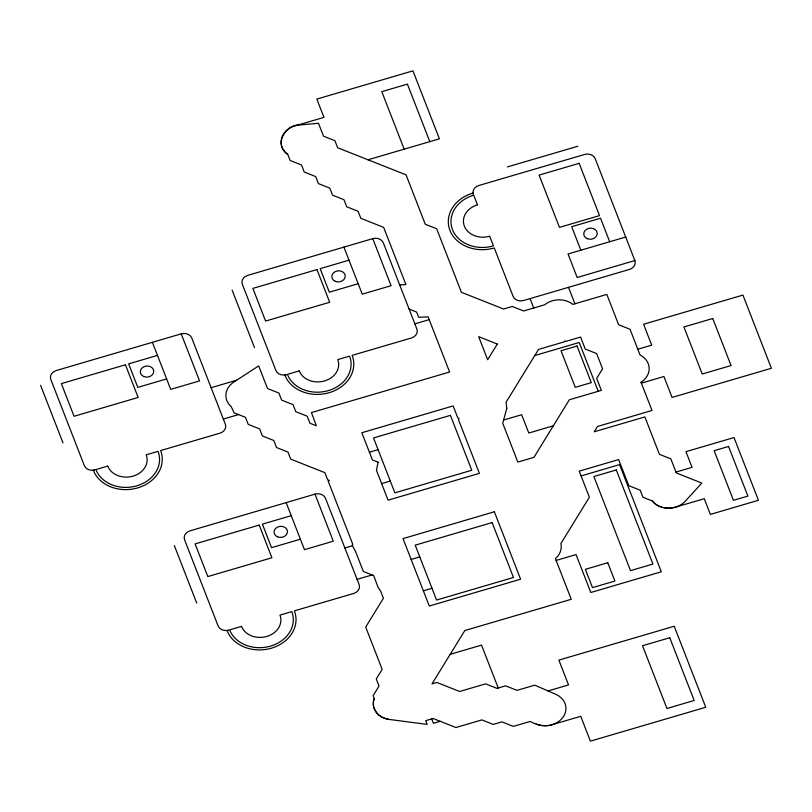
<?xml version="1.0" encoding="UTF-8"?>
<svg xmlns="http://www.w3.org/2000/svg" width="812" height="812" viewBox="0 0 812 812"><rect width="100%" height="100%" fill="white"/><g stroke="black" fill="none" stroke-linecap="round" stroke-linejoin="round"><path stroke-width="1.22" d="M281.064 142.029L281.084 142.851M281.104 141.217L281.175 140.395M373.226 703.781L373.276 704.603M373.266 702.969L374.22 698.493L373.114 695.661L379.021 686.069L376.271 679.005L382.178 669.413L365.694 627.067L383.416 598.282L380.716 591.339L377.976 587.066L373.723 575.586L363.34 571.465L355.615 551.622L352.246 545.238L352.784 544.355L328.119 480.978L329.388 480.42L327.632 479.719L324.881 472.665L290.686 459.115L287.935 452.061L276.537 447.544L273.796 440.48L262.398 435.963L259.647 428.909L248.249 424.392L245.498 417.338L234.1 412.811L231.176 406.629A20.198 16.626 -5.6 0 1 233.968 381.965L258.683 365.897L267.503 388.532L278.902 393.049L281.642 400.113L293.041 404.63L295.791 411.684L307.19 416.201L309.93 423.255L316.325 425.792L311.453 412.577L449.594 372.028L428.107 316.832L418.647 317.289L416.607 312.062L409.096 309.078M373.317 702.065L373.621 706.937L376.2 712.226M281.307 139.583L281.48 138.771M373.439 701.335L373.581 700.523M281.713 137.969L281.977 137.177M373.814 699.721L374.048 698.919M282.302 136.396L282.657 135.624M283.073 134.863L283.52 134.122M284.017 133.401L284.545 132.701M285.124 132.021L285.743 131.351M286.392 130.722L287.083 130.113M287.803 129.534L288.554 128.976M289.346 128.458L290.148 127.961M290.99 127.514L291.853 127.078M292.746 126.692L293.65 126.337M294.573 126.022L323.958 117.375L316.832 99.084L412.963 70.857L439.414 138.822L367.998 159.781M507.368 166.937L577.86 146.241M372.759 238.647L247.792 275.339A8.414 6.932 -5.6 0 0 242.321 284.22L275.897 370.475A8.414 6.932 -5.6 0 0 286.443 374.657L284.85 375.134A35.352 29.1 -5.6 0 0 329.175 392.693A35.352 29.1 -5.6 0 0 352.134 355.372L411.42 337.975A8.414 6.932 -5.6 0 0 416.881 329.083L383.315 242.839A8.414 6.932 -5.6 0 0 372.759 238.647L391.069 285.702L362.233 294.167L343.923 247.112M349.008 260.185L320.161 268.65L329.327 292.178L358.163 283.713M181.228 333.854L56.261 370.536A8.414 6.932 -5.6 0 0 50.801 379.427L84.367 465.682A8.414 6.932 -5.6 0 0 94.923 469.864L93.319 470.331A35.352 29.1 -5.6 0 0 137.654 487.9A35.352 29.1 -5.6 0 0 160.614 450.579L219.89 433.182A8.414 6.932 -5.6 0 0 225.36 424.29L191.784 338.036A8.414 6.932 -5.6 0 0 181.228 333.854L199.549 380.899L170.703 389.364L152.392 342.319M157.477 355.392L128.641 363.857L137.796 387.375L166.633 378.91M625.707 237.043L568.024 253.973L577.18 277.501L634.862 260.571L595.186 158.634A8.414 6.932 -5.6 0 0 584.63 154.453L478.887 185.491A8.414 6.932 -5.6 0 0 473.416 194.383L472.909 193.073A35.352 29.1 -5.6 0 0 449.949 230.395A35.352 29.1 -5.6 0 0 494.275 247.964L513.093 296.319A8.414 6.932 -5.6 0 0 523.649 300.501L629.391 269.452A8.414 6.932 -5.6 0 0 634.862 260.571M414.851 323.856L429.203 319.644M211.12 387.7L236.698 380.189M223.32 419.063L238.576 414.587M534.793 355.534L579.23 342.491L598.231 391.303M637.816 349.241L651.721 345.161L643.581 324.252L742.919 295.091L771.4 368.283L672.062 397.433L663.932 376.524L641.368 383.152M369.419 452.243L378.098 449.696M503.653 420.007L521.659 414.729L528.785 433.019L553.327 425.813M314.995 494.143L190.018 530.835A8.414 6.932 -5.6 0 0 184.557 539.716L218.123 625.971A8.414 6.932 -5.6 0 0 228.679 630.153L227.076 630.63A35.352 29.1 -5.6 0 0 271.411 648.189A35.352 29.1 -5.6 0 0 294.37 610.868L353.646 593.471A8.414 6.932 -5.6 0 0 359.117 584.579L325.541 498.335A8.414 6.932 -5.6 0 0 314.995 494.143L333.306 541.198L304.459 549.663L286.149 502.618M381.63 483.607L390.308 481.059M291.234 515.681L262.398 524.146L271.553 547.674L300.399 539.209M581.077 475.933L619.586 464.626L661.303 571.79L590.801 592.486L576.053 554.586L556.129 560.432M344.877 547.988L352.51 545.745M675.98 472.066L692.057 467.347L685.957 451.665L734.018 437.556L758.438 500.283L710.368 514.402L704.268 498.71L674.61 507.388M411.146 559.458L419.794 556.92M357.087 579.352L372.109 574.947M423.356 590.821L432.004 588.284M450.203 654.31L481.536 645.114L498.233 688.018M440.226 721.31L433.425 723.309L431.71 718.904M548.059 690.951L568.522 684.942L558.859 660.115L674.214 626.255L705.75 707.272L590.395 741.143L580.732 716.306L551.541 724.862M673.655 507.622L672.681 507.794M550.577 725.106L549.612 725.309M671.707 507.957L670.722 508.048M548.638 725.471L547.653 725.603M669.727 508.129L668.743 508.15M546.669 725.684L545.684 725.735M399.677 284.89L405.919 284.586L383.65 227.37L360.853 218.337L358.102 211.282L346.704 206.766L343.963 199.711L332.565 195.184L329.814 188.13L318.416 183.613L315.665 176.559L304.267 172.042L301.526 164.988L290.128 160.461L287.732 154.31C273.471 145.165 284.951 124.297 299.811 124.957L318.497 123.282L323.521 136.183L334.92 140.699L337.67 147.764L406.061 174.864L425.285 224.264L436.683 228.781L461.409 292.3L503.562 309.007L512.21 306.459L523.608 310.976L544.608 304.815C552.495 298.481 564.837 298.014 572.836 304.388L606.828 294.411L618.642 324.77L630.041 329.286L640.079 355.077L640.952 355.524A20.198 16.626 -5.6 0 1 641.054 382.279M667.758 508.15L666.774 508.079M544.69 725.745L543.705 725.715M665.789 507.997L664.825 507.855M542.731 725.634L541.746 725.522M663.861 507.693L662.917 507.47M540.792 725.37L539.838 725.177M388.654 719.341L387.689 719.168M661.983 507.236L661.08 506.932M538.904 724.943L537.98 724.68M386.756 718.935L385.822 718.691M660.176 506.627L659.314 506.252M537.077 724.365L536.194 724.03M384.929 718.376L384.025 718.062M641.033 382.29L652.006 410.466L597.48 426.473L594.201 431.801L644.88 416.921L659.435 454.344L670.834 458.861L676.335 472.97L701.812 483.069L685.267 501.207A20.198 16.626 -5.6 0 1 675.706 507.094C667.657 509.581 657.781 507.764 652.341 500.974L642.931 497.248L640.191 490.194L628.792 485.677L618.632 459.582L579.22 471.143L589.38 497.248L560.899 543.532C562.3 549.095 559.742 555.043 555.428 558.636L571.262 599.297L464.829 630.538L432.025 683.856L436.826 682.445L459.622 691.479L485.586 683.866L496.985 688.383L505.632 685.846L517.031 690.362L534.743 685.155L555.712 694.28A20.198 16.626 -5.6 0 1 565.903 709.668A20.198 16.626 -5.6 0 1 553.063 724.395C545.461 727.258 537.097 725.228 530.206 721.442L513.316 726.395L501.917 721.878L493.26 724.426L481.861 719.909L455.908 727.522L433.111 718.488L425.691 720.67L427.142 724.385L389.516 719.483C384.086 718.782 378.737 716.082 375.631 711.474M658.461 505.866L657.649 505.419M383.173 717.676L382.32 717.29M656.847 504.973L656.096 504.465M381.518 716.834L380.726 716.377M287.58 154.199L286.859 153.651M655.355 503.947L654.675 503.379M379.986 715.859L379.245 715.331M286.189 153.072L285.55 152.473M653.995 502.801L653.386 502.171M377.966 714.235L378.575 714.753M652.787 501.542L652.341 500.974M284.951 151.844L284.383 151.194M377.306 713.545L376.717 712.906M283.855 150.514L283.378 149.814M282.941 149.093L282.546 148.363M375.245 710.825L374.819 710.094M282.2 147.611L281.896 146.84M374.474 709.343L374.139 708.582M609.68 241.753L600.525 218.225L571.689 226.69L580.844 250.218M568.512 287.326L574.916 303.779M530.063 298.613L533.717 308.012M429.802 141.643L407.421 84.133L381.782 91.665L404.173 149.164M232.12 290.128L254.501 347.627M174.357 545.623L196.737 603.123M40.6 385.335L62.981 442.834M281.642 146.058L281.429 145.267M373.662 707.1L373.885 707.8M281.267 144.465L281.145 143.663M373.49 706.217L373.337 705.415M506.789 408.314L502.719 423.225L517.843 462.079L533.92 457.359L569.344 399.778L601.337 390.389L596.678 378.402L602.585 368.8L596.647 353.565L585.249 349.048L580.59 337.071L565.893 341.375L564.766 340.928L564.117 341.903L538.559 349.404L506.059 402.234L506.789 408.314M378.108 462.221L376.433 470.28L388.075 500.172L479.395 473.366L458.425 419.499L459.024 418.393L457.816 417.916L453.147 405.929L361.827 432.735L372.424 459.957L378.108 462.221M497.309 344.044L487.647 359.736L478.674 336.655L497.309 344.044M579.159 163.334L539.107 175.098L559.458 227.37L599.51 215.616L579.159 163.334M316.964 269.594L252.877 288.402L265.595 321.075L329.682 302.267L316.964 269.594M125.434 364.791L61.357 383.609L74.065 416.282L138.152 397.464L125.434 364.791M299.263 370.901L287.407 374.373A32.663 26.887 -5.6 0 0 328.363 390.602A32.663 26.887 -5.6 0 0 349.576 356.133L337.721 359.604A20.198 16.626 -5.6 0 1 324.597 380.94A20.198 16.626 -5.6 0 1 299.263 370.901M107.742 466.098L95.887 469.58A32.663 26.887 -5.6 0 0 136.832 485.809A32.663 26.887 -5.6 0 0 158.046 451.33L146.19 454.811A20.198 16.626 -5.6 0 1 133.066 476.136A20.198 16.626 -5.6 0 1 107.742 466.098M577.048 346.044L561.021 350.743L575.272 387.334L591.288 382.635L577.048 346.044M712.753 318.507L683.917 326.972L702.228 374.017L731.064 365.552L712.753 318.507M450.416 415.358L373.52 437.932L394.886 492.823L471.782 470.249L450.416 415.358M259.201 525.09L195.113 543.898L207.831 576.571L271.908 557.763L259.201 525.09M616.308 469.955L593.876 476.542L630.498 570.633L652.929 564.056L616.308 469.955M494.356 511.783L403.026 538.6L429.274 606.026L520.593 579.22L494.356 511.783M728.557 446.448L714.134 450.68L733.459 500.334L747.882 496.102L728.557 446.448M492.123 522.583L415.216 545.156L436.582 600.048L513.478 577.474L492.123 522.583M241.499 626.397L229.644 629.868A32.663 26.887 -5.6 0 0 270.589 646.098A32.663 26.887 -5.6 0 0 291.802 611.629L279.947 615.1A20.198 16.626 -5.6 0 1 266.833 636.435A20.198 16.626 -5.6 0 1 241.499 626.397M607.792 562.746L585.361 569.324L592.486 587.624L614.917 581.037L607.792 562.746M669.758 637.755L642.525 645.743L666.946 708.48L694.179 700.482L669.758 637.755M477.486 204.837L473.721 195.164A32.663 26.887 -5.6 0 0 452.507 229.644A32.663 26.887 -5.6 0 0 493.463 245.874L489.697 236.201A20.198 16.626 -5.6 0 1 464.373 226.162A20.198 16.626 -5.6 0 1 477.486 204.837M335.234 281.317A6.729 5.542 -5.6 0 0 345.242 276.09A6.729 5.542 -5.6 0 0 335.082 271.705A6.729 5.542 -5.6 0 0 335.234 281.317M277.471 536.813A6.729 5.542 -5.6 0 0 287.478 531.586A6.729 5.542 -5.6 0 0 277.318 527.201A6.729 5.542 -5.6 0 0 277.471 536.813M143.714 376.514A6.729 5.542 -5.6 0 0 153.722 371.287A6.729 5.542 -5.6 0 0 143.562 366.912A6.729 5.542 -5.6 0 0 143.714 376.514M587.198 238.647A6.729 5.542 -5.6 0 0 597.206 233.42A6.729 5.542 -5.6 0 0 587.046 229.035A6.729 5.542 -5.6 0 0 587.198 238.647"/></g></svg>
